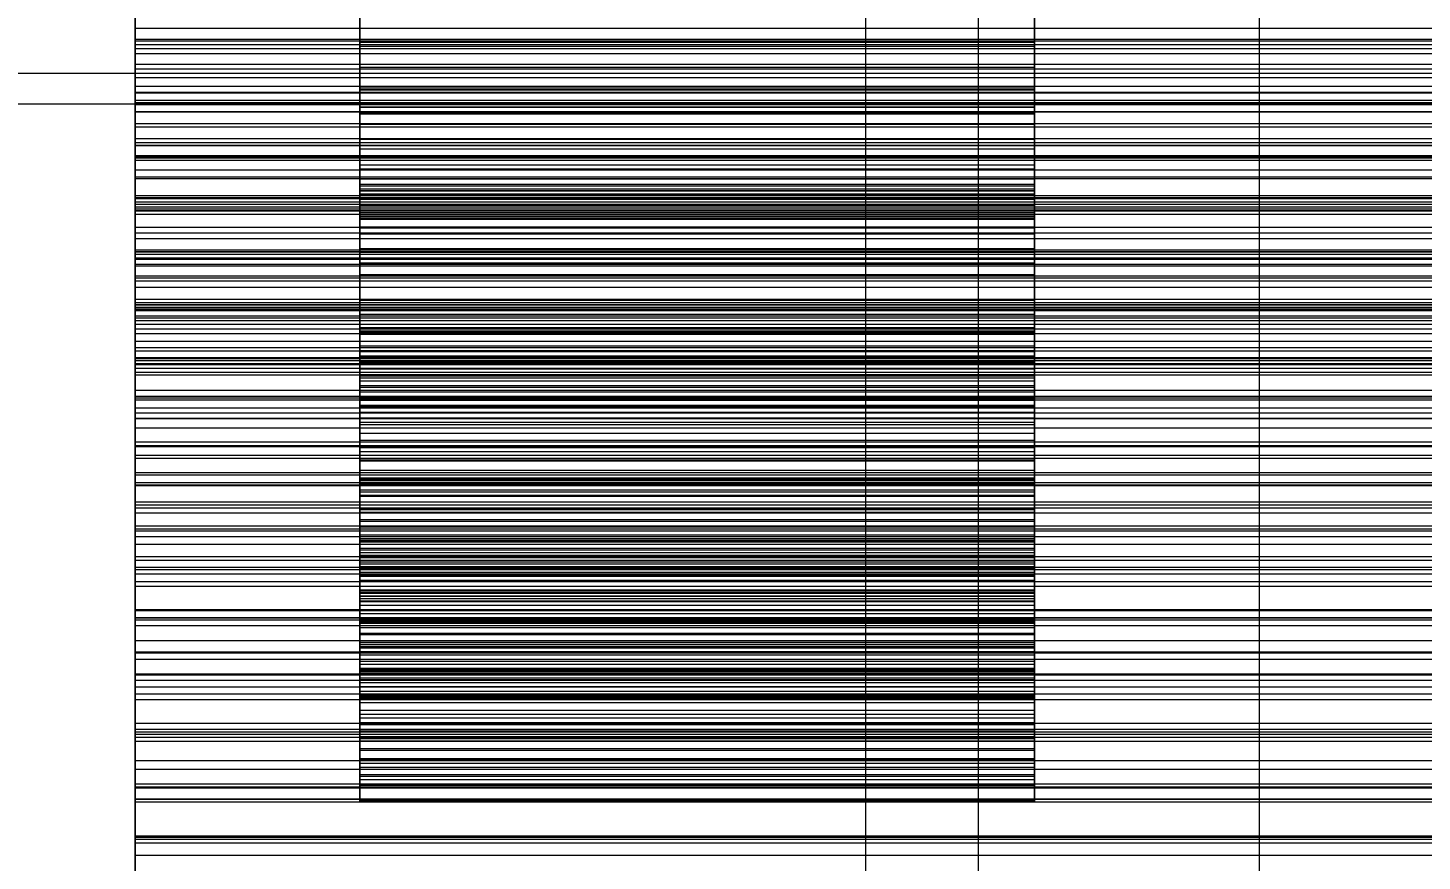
# Model space of a CAD drawing. Header units: millimetres. Extents: x -191664 to 191490, y -197311 to 10263.
# Drawn here: x 540.5 to 664.5, y -29940.3 to -29866.2 of the extents above; entities that cross this region are included whole.
import ezdxf

# ---------------------------------------------------------------- set-up
doc = ezdxf.new("R2010")
doc.units = ezdxf.units.MM
for name, color, linetype, lineweight in [('COTAS_USUARIO', 1, 'Continuous', 0), ('frontal_briquetadora', 7, 'Continuous', 0), ('frontal_mezcladora', 7, 'Continuous', 0), ('frontal_secador', 7, 'Continuous', 0)]:
    doc.layers.add(name, color=color, linetype=linetype, lineweight=lineweight)
doc.dimstyles.new('PLANTA_100', dxfattribs={"dimtxt": 250, "dimasz": 150, "dimexe": 150, "dimexo": 80, "dimgap": 100, "dimtad": 1, "dimtih": 1, "dimtoh": 1, "dimdec": 1, "dimdsep": 46, "dimcen": 0.09, "dimclrd": 1, "dimclre": 1, "dimclrt": 1, "dimadec": 0, "dimazin": 0, "dimtfac": 1, "dimtdec": 4, "dimtofl": 0, "dimtmove": 0, "dimatfit": 3, "dimfxl": 1, "dimtolj": 1, "dimtzin": 0, "dimarcsym": 0})

# ---------------------------------------------------------------- blocks, each defined once
blk = doc.blocks.new('*D107')
at = {"layer": 'COTAS_USUARIO', "color": 1, "lineweight": -2, "transparency": 16777216}
for p, q in [((100, -29700), (1370, -29700)), ((1220, -29850), (1220, -30125)), ((100, -30275), (1370, -30275))]:
    blk.add_line(p, q, dxfattribs=at)
at = {"layer": 'COTAS_USUARIO', "color": 1, "transparency": 16777216}
for points in [[(1195, -29850), (1245, -29850), (1220, -29700)], [(1195, -30125), (1245, -30125), (1220, -30275)]]:
    blk.add_solid(points, dxfattribs=at)
at = {"layer": 'Defpoints', "color": 0, "transparency": 16777216}
for p in [(20, -29700), (20, -30275), (1220, -30275)]:
    blk.add_point(p, dxfattribs=at)
blk = doc.blocks.new('*D115')
at = {"layer": 'COTAS_USUARIO', "color": 1, "lineweight": -2, "transparency": 16777216}
for p, q in [((100, -29700), (1370, -29700)), ((1220, -29850), (1220, -30125)), ((100, -30275), (1370, -30275))]:
    blk.add_line(p, q, dxfattribs=at)
at = {"layer": 'COTAS_USUARIO', "color": 1, "transparency": 16777216}
for points in [[(1195, -29850), (1245, -29850), (1220, -29700)], [(1195, -30125), (1245, -30125), (1220, -30275)]]:
    blk.add_solid(points, dxfattribs=at)
at = {"layer": 'Defpoints', "color": 0, "transparency": 16777216}
for p in [(20, -29700), (20, -30275), (1220, -30275)]:
    blk.add_point(p, dxfattribs=at)
blk = doc.blocks.new('*D117')
at = {"layer": 'COTAS_USUARIO', "color": 1, "lineweight": -2, "transparency": 16777216}
for p, q in [((1200, -29280), (1200, -29130)), ((80, -29430), (1350, -29430)), ((80, -29710), (1350, -29710)), ((1200, -29860), (1200, -30010))]:
    blk.add_line(p, q, dxfattribs=at)
at = {"layer": 'COTAS_USUARIO', "color": 1, "transparency": 16777216}
for points in [[(1175, -29280), (1225, -29280), (1200, -29430)], [(1175, -29860), (1225, -29860), (1200, -29710)]]:
    blk.add_solid(points, dxfattribs=at)
at = {"layer": 'Defpoints', "color": 0, "transparency": 16777216}
for p in [(0, -29430), (0, -29710), (1200, -29710)]:
    blk.add_point(p, dxfattribs=at)
blk = doc.blocks.new('*D118')
at = {"layer": 'COTAS_USUARIO', "color": 1, "lineweight": -2, "transparency": 16777216}
for p, q in [((1200, -29560), (1200, -29410)), ((80, -29710), (1350, -29710)), ((80, -29990), (1350, -29990)), ((1200, -30140), (1200, -30290))]:
    blk.add_line(p, q, dxfattribs=at)
at = {"layer": 'COTAS_USUARIO', "color": 1, "transparency": 16777216}
for points in [[(1175, -29560), (1225, -29560), (1200, -29710)], [(1175, -30140), (1225, -30140), (1200, -29990)]]:
    blk.add_solid(points, dxfattribs=at)
at = {"layer": 'Defpoints', "color": 0, "transparency": 16777216}
for p in [(0, -29710), (0, -29990), (1200, -29990)]:
    blk.add_point(p, dxfattribs=at)
blk = doc.blocks.new('*D119')
at = {"layer": 'COTAS_USUARIO', "color": 1, "lineweight": -2, "transparency": 16777216}
for p, q in [((1200, -29840), (1200, -29690)), ((80, -29990), (1350, -29990)), ((80, -30270), (1350, -30270)), ((1200, -30420), (1200, -30570))]:
    blk.add_line(p, q, dxfattribs=at)
at = {"layer": 'COTAS_USUARIO', "color": 1, "transparency": 16777216}
for points in [[(1175, -29840), (1225, -29840), (1200, -29990)], [(1175, -30420), (1225, -30420), (1200, -30270)]]:
    blk.add_solid(points, dxfattribs=at)
at = {"layer": 'Defpoints', "color": 0, "transparency": 16777216}
for p in [(0, -29990), (0, -30270), (1200, -30270)]:
    blk.add_point(p, dxfattribs=at)

msp = doc.modelspace()

# ---------------------------------------------------------------- linework, layer by layer
at = {"layer": 'frontal_briquetadora', "color": 9, "true_color": 0xb9c3c2}
for p, q in [((570, -29871.73), (570, -29858.78)), ((630, -29871.73), (630, -29858.78)), ((570, -29860.51), (570, -29873.3)), ((630, -29860.51), (630, -29873.3)), ((550, -29867.25), (550, -29862.53)), ((550, -29862.78), (550, -29867.4)), ((550, -29868.08), (550, -29863.27)), ((550, -29864.03), (550, -29868.53)), ((550, -29869.89), (550, -29865)), ((570, -29865.71), (570, -29867.53)), ((630, -29865.71), (630, -29867.53)), ((550, -29867.72), (550, -29866.27)), ((750, -29866.27), (550, -29866.27)), ((550, -29866.27), (550, -29870.65)), ((550, -29871.97), (550, -29867.25)), ((750, -29867.25), (550, -29867.25)), ((570, -29867.89), (570, -29866.18)), ((630, -29867.89), (630, -29866.18)), ((750, -29867.4), (550, -29867.4)), ((550, -29867.4), (550, -29872.03)), ((550, -29872.67), (550, -29867.72)), ((750, -29867.72), (550, -29867.72)), ((550, -29872.88), (550, -29868.08)), ((750, -29868.08), (550, -29868.08)), ((750, -29868.53), (550, -29868.53)), ((550, -29868.53), (550, -29873.06)), ((630, -29867.53), (570, -29867.53)), ((570, -29867.53), (570, -29869.49)), ((570, -29869.76), (570, -29867.89)), ((630, -29867.89), (570, -29867.89)), ((630, -29867.53), (630, -29869.49)), ((630, -29869.76), (630, -29867.89)), ((550, -29871.42), (550, -29869.49)), ((750, -29869.49), (550, -29869.49)), ((550, -29869.49), (550, -29873.73)), ((630, -29869.49), (570, -29869.49)), ((570, -29869.49), (570, -29871.58)), ((570, -29871.76), (570, -29869.76)), ((630, -29869.76), (570, -29869.76)), ((630, -29869.49), (630, -29871.58)), ((630, -29871.76), (630, -29869.76)), ((550, -29874.76), (550, -29869.89)), ((750, -29869.89), (550, -29869.89)), ((750, -29870.65), (550, -29870.65)), ((550, -29870.65), (550, -29875.05)), ((550, -29876.43), (550, -29871.42)), ((750, -29871.42), (550, -29871.42)), ((550, -29876.7), (550, -29871.97)), ((750, -29871.97), (550, -29871.97)), ((750, -29872.03), (550, -29872.03)), ((550, -29872.03), (550, -29876.67)), ((630, -29871.58), (570, -29871.58)), ((570, -29871.58), (570, -29873.8)), ((570, -29877.01), (570, -29871.73)), ((630, -29871.73), (570, -29871.73)), ((570, -29873.89), (570, -29871.76)), ((630, -29871.76), (570, -29871.76)), ((630, -29871.58), (630, -29873.8)), ((630, -29877.01), (630, -29871.73)), ((630, -29873.89), (630, -29871.76)), ((550, -29877.61), (550, -29872.67)), ((750, -29872.67), (550, -29872.67)), ((550, -29877.68), (550, -29872.88)), ((750, -29872.88), (550, -29872.88)), ((750, -29873.06), (550, -29873.06)), ((550, -29873.06), (550, -29877.6)), ((570, -29878.78), (570, -29873.28)), ((630, -29873.28), (570, -29873.28)), ((570, -29873.28), (570, -29884.56)), ((630, -29873.3), (570, -29873.3)), ((570, -29873.3), (570, -29878.81)), ((630, -29878.78), (630, -29873.28)), ((630, -29873.28), (630, -29884.56)), ((630, -29873.3), (630, -29878.81)), ((550, -29876.09), (550, -29873.69)), ((750, -29873.69), (550, -29873.69)), ((550, -29873.69), (550, -29877.79)), ((750, -29873.73), (550, -29873.73)), ((550, -29873.73), (550, -29878.01)), ((630, -29873.8), (570, -29873.8)), ((570, -29873.8), (570, -29880.7)), ((570, -29876.15), (570, -29873.89)), ((630, -29873.89), (570, -29873.89)), ((630, -29873.8), (630, -29880.7)), ((630, -29876.15), (630, -29873.89)), ((550, -29879.63), (550, -29874.76)), ((750, -29874.76), (550, -29874.76)), ((750, -29875.05), (550, -29875.05)), ((550, -29875.05), (550, -29879.49)), ((570, -29885.88), (570, -29874.82)), ((630, -29874.82), (570, -29874.82)), ((570, -29874.82), (570, -29880.55)), ((630, -29885.88), (630, -29874.82)), ((630, -29874.82), (630, -29880.55)), ((550, -29881.14), (550, -29876.09)), ((750, -29876.09), (550, -29876.09)), ((550, -29881.41), (550, -29876.43)), ((750, -29876.43), (550, -29876.43)), ((750, -29876.67), (550, -29876.67)), ((550, -29876.67), (550, -29881.32)), ((550, -29881.43), (550, -29876.7)), ((750, -29876.7), (550, -29876.7)), ((570, -29882.97), (570, -29876.15)), ((630, -29876.15), (570, -29876.15)), ((570, -29878.44), (570, -29877.01)), ((630, -29877.01), (570, -29877.01)), ((630, -29882.97), (630, -29876.15)), ((630, -29878.44), (630, -29877.01)), ((750, -29877.6), (550, -29877.6)), ((550, -29877.6), (550, -29882.17)), ((550, -29882.52), (550, -29877.61)), ((750, -29877.61), (550, -29877.61)), ((550, -29882.48), (550, -29877.68)), ((750, -29877.68), (550, -29877.68)), ((750, -29877.79), (550, -29877.79)), ((550, -29877.79), (550, -29881.93)), ((750, -29878.01), (550, -29878.01)), ((550, -29878.01), (550, -29882.33)), ((570, -29880.14), (570, -29878.44)), ((630, -29878.44), (570, -29878.44)), ((630, -29880.14), (630, -29878.44)), ((550, -29881.72), (550, -29878.86)), ((750, -29878.86), (550, -29878.86)), ((550, -29878.86), (550, -29882.8)), ((750, -29879.49), (550, -29879.49)), ((550, -29879.49), (550, -29883.96)), ((550, -29884.47), (550, -29879.63)), ((750, -29879.63), (550, -29879.63)), ((570, -29879.67), (570, -29878.78)), ((630, -29878.78), (570, -29878.78)), ((630, -29878.81), (570, -29878.81)), ((570, -29878.81), (570, -29880.29)), ((570, -29880.29), (570, -29879.67)), ((630, -29879.67), (570, -29879.67)), ((630, -29879.67), (630, -29878.78)), ((630, -29878.81), (630, -29880.29)), ((630, -29880.29), (630, -29879.67)), ((570, -29882.01), (570, -29880.14)), ((630, -29880.14), (570, -29880.14)), ((630, -29880.29), (570, -29880.29)), ((570, -29880.29), (570, -29882.02)), ((570, -29880.74), (570, -29880.29)), ((630, -29880.55), (570, -29880.55)), ((570, -29880.55), (570, -29881.49)), ((630, -29880.7), (570, -29880.7)), ((570, -29880.7), (570, -29880.99)), ((570, -29881.02), (570, -29880.74)), ((630, -29880.74), (570, -29880.74)), ((630, -29882.01), (630, -29880.14)), ((630, -29880.29), (630, -29882.02)), ((630, -29880.74), (630, -29880.29)), ((630, -29880.55), (630, -29881.49)), ((630, -29880.7), (630, -29880.99)), ((630, -29881.02), (630, -29880.74)), ((550, -29886.16), (550, -29881.14)), ((750, -29881.14), (550, -29881.14)), ((750, -29881.32), (550, -29881.32)), ((550, -29881.32), (550, -29885.99)), ((550, -29886.37), (550, -29881.41)), ((750, -29881.41), (550, -29881.41)), ((550, -29886.15), (550, -29881.43)), ((750, -29881.43), (550, -29881.43)), ((550, -29886.81), (550, -29881.72)), ((750, -29881.72), (550, -29881.72)), ((750, -29881.93), (550, -29881.93)), ((550, -29881.93), (550, -29886.12)), ((750, -29882.17), (550, -29882.17)), ((550, -29882.17), (550, -29886.75)), ((630, -29880.99), (570, -29880.99)), ((570, -29880.99), (570, -29881.14)), ((570, -29881.15), (570, -29881.02)), ((630, -29881.02), (570, -29881.02)), ((630, -29881.14), (570, -29881.14)), ((570, -29881.14), (570, -29881.15)), ((630, -29881.15), (570, -29881.15)), ((630, -29881.49), (570, -29881.49)), ((570, -29881.49), (570, -29882.17)), ((570, -29884.03), (570, -29882.01)), ((630, -29882.01), (570, -29882.01)), ((630, -29882.02), (570, -29882.02)), ((570, -29882.02), (570, -29883.93)), ((630, -29882.17), (570, -29882.17)), ((570, -29882.17), (570, -29882.67)), ((630, -29880.99), (630, -29881.14)), ((630, -29881.15), (630, -29881.02)), ((630, -29881.14), (630, -29881.15)), ((630, -29881.49), (630, -29882.17)), ((630, -29884.03), (630, -29882.01)), ((630, -29882.02), (630, -29883.93)), ((630, -29882.17), (630, -29882.67)), ((750, -29882.33), (550, -29882.33)), ((550, -29882.33), (550, -29886.69)), ((550, -29887.26), (550, -29882.48)), ((750, -29882.48), (550, -29882.48)), ((550, -29887.41), (550, -29882.52)), ((750, -29882.52), (550, -29882.52)), ((750, -29882.8), (550, -29882.8)), ((550, -29882.8), (550, -29886.79)), ((630, -29882.67), (570, -29882.67)), ((570, -29882.67), (570, -29883.02)), ((570, -29883.18), (570, -29882.97)), ((630, -29882.97), (570, -29882.97)), ((630, -29883.02), (570, -29883.02)), ((570, -29883.02), (570, -29883.21)), ((570, -29883.27), (570, -29883.18)), ((630, -29883.18), (570, -29883.18)), ((630, -29883.21), (570, -29883.21)), ((570, -29883.21), (570, -29883.27)), ((630, -29883.27), (570, -29883.27)), ((630, -29882.67), (630, -29883.02)), ((630, -29883.18), (630, -29882.97)), ((630, -29883.02), (630, -29883.21)), ((630, -29883.27), (630, -29883.18)), ((630, -29883.21), (630, -29883.27)), ((750, -29883.96), (550, -29883.96)), ((550, -29883.96), (550, -29888.46)), ((550, -29889.3), (550, -29884.47)), ((750, -29884.47), (550, -29884.47)), ((630, -29883.93), (570, -29883.93)), ((570, -29883.93), (570, -29885.98)), ((570, -29886.18), (570, -29884.03)), ((630, -29884.03), (570, -29884.03)), ((630, -29884.56), (570, -29884.56)), ((570, -29884.56), (570, -29891.69)), ((630, -29883.93), (630, -29885.98)), ((630, -29886.18), (630, -29884.03)), ((630, -29884.56), (630, -29891.69)), ((550, -29888.3), (550, -29884.98)), ((750, -29884.98), (550, -29884.98)), ((550, -29884.98), (550, -29888.75)), ((570, -29894.92), (570, -29885.86)), ((630, -29885.86), (570, -29885.86)), ((570, -29885.86), (570, -29893.18)), ((570, -29893.2), (570, -29885.88)), ((630, -29885.88), (570, -29885.88)), ((630, -29894.92), (630, -29885.86)), ((630, -29885.86), (630, -29893.18)), ((630, -29893.2), (630, -29885.88)), ((750, -29885.99), (550, -29885.99)), ((550, -29885.99), (550, -29890.66)), ((750, -29886.12), (550, -29886.12)), ((550, -29886.12), (550, -29890.36)), ((550, -29890.88), (550, -29886.15)), ((750, -29886.15), (550, -29886.15)), ((550, -29891.14), (550, -29886.16)), ((750, -29886.16), (550, -29886.16)), ((550, -29891.28), (550, -29886.37)), ((750, -29886.37), (550, -29886.37)), ((750, -29886.69), (550, -29886.69)), ((550, -29886.69), (550, -29891.09)), ((750, -29886.75), (550, -29886.75)), ((550, -29886.75), (550, -29891.36)), ((750, -29886.79), (550, -29886.79)), ((550, -29886.79), (550, -29890.85)), ((550, -29891.85), (550, -29886.81)), ((750, -29886.81), (550, -29886.81)), ((630, -29885.98), (570, -29885.98)), ((570, -29885.98), (570, -29888.17)), ((570, -29888.46), (570, -29886.18)), ((630, -29886.18), (570, -29886.18)), ((630, -29885.98), (630, -29888.17)), ((630, -29888.46), (630, -29886.18)), ((550, -29892.02), (550, -29887.26)), ((750, -29887.26), (550, -29887.26)), ((550, -29892.27), (550, -29887.41)), ((750, -29887.41), (550, -29887.41)), ((550, -29893.41), (550, -29888.3)), ((750, -29888.3), (550, -29888.3)), ((570, -29894.65), (570, -29887.15)), ((630, -29887.15), (570, -29887.15)), ((570, -29887.15), (570, -29895.92)), ((630, -29888.17), (570, -29888.17)), ((570, -29888.17), (570, -29890.47)), ((630, -29894.65), (630, -29887.15)), ((630, -29887.15), (630, -29895.92)), ((630, -29888.17), (630, -29890.47)), ((750, -29888.46), (550, -29888.46)), ((550, -29888.46), (550, -29892.99)), ((750, -29888.75), (550, -29888.75)), ((550, -29888.75), (550, -29892.59)), ((550, -29894.09), (550, -29889.3)), ((750, -29889.3), (550, -29889.3)), ((570, -29890.85), (570, -29888.46)), ((630, -29888.46), (570, -29888.46)), ((630, -29890.85), (630, -29888.46)), ((750, -29890.36), (550, -29890.36)), ((550, -29890.36), (550, -29894.65)), ((750, -29890.66), (550, -29890.66)), ((750, -29890.85), (550, -29890.85)), ((550, -29890.85), (550, -29894.96)), ((630, -29890.47), (570, -29890.47)), ((570, -29890.47), (570, -29892.88)), ((570, -29893.34), (570, -29890.85)), ((630, -29890.85), (570, -29890.85)), ((630, -29890.47), (630, -29892.88)), ((630, -29893.34), (630, -29890.85)), ((550, -29891.36), (550, -29890.88)), ((750, -29890.88), (550, -29890.88)), ((750, -29891.09), (550, -29891.09)), ((550, -29891.09), (550, -29895.54)), ((550, -29896.08), (550, -29891.14)), ((750, -29891.14), (550, -29891.14)), ((550, -29896.16), (550, -29891.28)), ((750, -29891.28), (550, -29891.28)), ((750, -29891.36), (550, -29891.36)), ((550, -29896.85), (550, -29891.85)), ((750, -29891.85), (550, -29891.85)), ((550, -29892.99), (550, -29892.02)), ((750, -29892.02), (550, -29892.02)), ((550, -29895.81), (550, -29892.04)), ((750, -29892.04), (550, -29892.04)), ((550, -29892.04), (550, -29895.64)), ((630, -29891.69), (570, -29891.69)), ((570, -29891.69), (570, -29893.48)), ((630, -29891.69), (630, -29893.48)), ((550, -29897.08), (550, -29892.27)), ((750, -29892.27), (550, -29892.27)), ((750, -29892.59), (550, -29892.59)), ((550, -29892.59), (550, -29896.5)), ((750, -29892.99), (550, -29892.99)), ((630, -29892.88), (570, -29892.88)), ((570, -29892.88), (570, -29895.4)), ((630, -29893.18), (570, -29893.18)), ((570, -29893.18), (570, -29894.5)), ((570, -29895.02), (570, -29893.2)), ((630, -29893.2), (570, -29893.2)), ((570, -29899.35), (570, -29893.34)), ((630, -29893.34), (570, -29893.34)), ((630, -29892.88), (630, -29895.4)), ((630, -29893.18), (630, -29894.5)), ((630, -29895.02), (630, -29893.2)), ((630, -29899.35), (630, -29893.34)), ((550, -29898.46), (550, -29893.41)), ((750, -29893.41), (550, -29893.41)), ((550, -29895.54), (550, -29894.09)), ((750, -29894.09), (550, -29894.09)), ((630, -29893.48), (570, -29893.48)), ((570, -29893.48), (570, -29895.48)), ((630, -29894.5), (570, -29894.5)), ((570, -29894.5), (570, -29895.61)), ((630, -29893.48), (630, -29895.48)), ((630, -29894.5), (630, -29895.61)), ((750, -29894.65), (550, -29894.65)), ((550, -29894.65), (550, -29899)), ((750, -29894.96), (550, -29894.96)), ((550, -29894.96), (550, -29899.13)), ((750, -29895.54), (550, -29895.54)), ((750, -29895.64), (550, -29895.64)), ((550, -29895.64), (550, -29899.31)), ((550, -29900.93), (550, -29895.81)), ((750, -29895.81), (550, -29895.81)), ((570, -29896.02), (570, -29894.65)), ((630, -29894.65), (570, -29894.65)), ((570, -29903.54), (570, -29894.92)), ((630, -29894.92), (570, -29894.92)), ((570, -29897.05), (570, -29895.02)), ((630, -29895.02), (570, -29895.02)), ((630, -29895.4), (570, -29895.4)), ((570, -29895.4), (570, -29901.3)), ((630, -29895.48), (570, -29895.48)), ((570, -29895.48), (570, -29897.63)), ((630, -29895.61), (570, -29895.61)), ((570, -29895.61), (570, -29896.56)), ((630, -29896.02), (630, -29894.65)), ((630, -29903.54), (630, -29894.92)), ((630, -29897.05), (630, -29895.02)), ((630, -29895.4), (630, -29901.3)), ((630, -29895.48), (630, -29897.63)), ((630, -29895.61), (630, -29896.56)), ((550, -29900.96), (550, -29896.08)), ((750, -29896.08), (550, -29896.08)), ((550, -29900.98), (550, -29896.16)), ((750, -29896.16), (550, -29896.16)), ((750, -29896.5), (550, -29896.5)), ((550, -29896.5), (550, -29900.47)), ((550, -29901.79), (550, -29896.85)), ((750, -29896.85), (550, -29896.85)), ((570, -29904.66), (570, -29895.9)), ((630, -29895.9), (570, -29895.9)), ((570, -29895.9), (570, -29902.27)), ((630, -29895.92), (570, -29895.92)), ((570, -29895.92), (570, -29904.68)), ((570, -29897.18), (570, -29896.02)), ((630, -29896.02), (570, -29896.02)), ((630, -29896.56), (570, -29896.56)), ((570, -29896.56), (570, -29897.37)), ((570, -29902.9), (570, -29896.86)), ((630, -29896.86), (570, -29896.86)), ((570, -29896.86), (570, -29905.76)), ((570, -29899.22), (570, -29897.05)), ((630, -29897.05), (570, -29897.05)), ((630, -29904.66), (630, -29895.9)), ((630, -29895.9), (630, -29902.27)), ((630, -29895.92), (630, -29904.68)), ((630, -29897.18), (630, -29896.02)), ((630, -29896.56), (630, -29897.37)), ((630, -29902.9), (630, -29896.86)), ((630, -29896.86), (630, -29905.76)), ((630, -29899.22), (630, -29897.05)), ((550, -29899), (550, -29897.08)), ((750, -29897.08), (550, -29897.08)), ((570, -29898.18), (570, -29897.18)), ((630, -29897.18), (570, -29897.18)), ((630, -29897.37), (570, -29897.37)), ((570, -29897.37), (570, -29898.05)), ((630, -29897.63), (570, -29897.63)), ((570, -29897.63), (570, -29899.9)), ((630, -29898.05), (570, -29898.05)), ((570, -29898.05), (570, -29898.61)), ((570, -29899.05), (570, -29898.18)), ((630, -29898.18), (570, -29898.18)), ((630, -29898.18), (630, -29897.18)), ((630, -29897.37), (630, -29898.05)), ((630, -29897.63), (630, -29899.9)), ((630, -29898.05), (630, -29898.61)), ((630, -29899.05), (630, -29898.18)), ((550, -29903.46), (550, -29898.46)), ((750, -29898.46), (550, -29898.46)), ((750, -29899), (550, -29899)), ((750, -29899.13), (550, -29899.13)), ((550, -29899.13), (550, -29903.37)), ((750, -29899.31), (550, -29899.31)), ((550, -29899.31), (550, -29903.06)), ((630, -29898.61), (570, -29898.61)), ((570, -29898.61), (570, -29899.04)), ((630, -29899.04), (570, -29899.04)), ((570, -29899.04), (570, -29899.35)), ((570, -29899.79), (570, -29899.05)), ((630, -29899.05), (570, -29899.05)), ((570, -29901.52), (570, -29899.22)), ((630, -29899.22), (570, -29899.22)), ((630, -29899.35), (570, -29899.35)), ((630, -29898.61), (630, -29899.04)), ((630, -29899.04), (630, -29899.35)), ((630, -29899.79), (630, -29899.05)), ((630, -29901.52), (630, -29899.22)), ((550, -29904.24), (550, -29900.02)), ((750, -29900.02), (550, -29900.02)), ((550, -29900.02), (550, -29903.44)), ((750, -29900.47), (550, -29900.47)), ((550, -29900.47), (550, -29904.51)), ((570, -29900.42), (570, -29899.79)), ((630, -29899.79), (570, -29899.79)), ((630, -29899.9), (570, -29899.9)), ((570, -29899.9), (570, -29902.27)), ((570, -29900.92), (570, -29900.42)), ((630, -29900.42), (570, -29900.42)), ((630, -29900.42), (630, -29899.79)), ((630, -29899.9), (630, -29902.27)), ((630, -29900.92), (630, -29900.42)), ((550, -29905.98), (550, -29900.93)), ((750, -29900.93), (550, -29900.93)), ((550, -29905.78), (550, -29900.96)), ((750, -29900.96), (550, -29900.96)), ((550, -29903.37), (550, -29900.98)), ((750, -29900.98), (550, -29900.98)), ((550, -29906.66), (550, -29901.79)), ((750, -29901.79), (550, -29901.79)), ((570, -29901.3), (570, -29900.92)), ((630, -29900.92), (570, -29900.92)), ((630, -29901.3), (570, -29901.3)), ((570, -29903.91), (570, -29901.52)), ((630, -29901.52), (570, -29901.52)), ((630, -29901.3), (630, -29900.92)), ((630, -29903.91), (630, -29901.52)), ((750, -29903.06), (550, -29903.06)), ((550, -29903.06), (550, -29906.88)), ((630, -29902.27), (570, -29902.27)), ((570, -29902.27), (570, -29904.75)), ((570, -29902.27), (570, -29911.94)), ((570, -29906.25), (570, -29902.89)), ((630, -29902.89), (570, -29902.89)), ((570, -29902.89), (570, -29912.65)), ((570, -29912.66), (570, -29902.9)), ((630, -29902.9), (570, -29902.9)), ((630, -29902.27), (630, -29904.75)), ((630, -29902.27), (630, -29911.94)), ((630, -29906.25), (630, -29902.89)), ((630, -29902.89), (630, -29912.65)), ((630, -29912.66), (630, -29902.9)), ((750, -29903.37), (550, -29903.37)), ((750, -29903.44), (550, -29903.44)), ((550, -29903.44), (550, -29906.94)), ((550, -29908.39), (550, -29903.46)), ((750, -29903.46), (550, -29903.46)), ((550, -29909.35), (550, -29904.24)), ((750, -29904.24), (550, -29904.24)), ((570, -29913.32), (570, -29903.47)), ((630, -29903.47), (570, -29903.47)), ((570, -29903.47), (570, -29906.47)), ((570, -29905.58), (570, -29903.54)), ((630, -29903.54), (570, -29903.54)), ((570, -29906.4), (570, -29903.91)), ((630, -29903.91), (570, -29903.91)), ((630, -29913.32), (630, -29903.47)), ((630, -29903.47), (630, -29906.47)), ((630, -29905.58), (630, -29903.54)), ((630, -29906.4), (630, -29903.91)), ((750, -29904.51), (550, -29904.51)), ((550, -29904.51), (550, -29908.64)), ((570, -29906.36), (570, -29904.66)), ((630, -29904.66), (570, -29904.66)), ((630, -29904.68), (570, -29904.68)), ((570, -29904.68), (570, -29906.75)), ((630, -29904.75), (570, -29904.75)), ((570, -29904.75), (570, -29907.31)), ((570, -29907.79), (570, -29905.58)), ((630, -29905.58), (570, -29905.58)), ((630, -29906.36), (630, -29904.66)), ((630, -29904.68), (630, -29906.75)), ((630, -29904.75), (630, -29907.31)), ((630, -29907.79), (630, -29905.58)), ((550, -29908.64), (550, -29905.78)), ((750, -29905.78), (550, -29905.78)), ((550, -29910.97), (550, -29905.98)), ((750, -29905.98), (550, -29905.98)), ((550, -29911.46), (550, -29906.66)), ((750, -29906.66), (550, -29906.66)), ((750, -29906.88), (550, -29906.88)), ((550, -29906.88), (550, -29910.79)), ((750, -29906.94), (550, -29906.94)), ((550, -29906.94), (550, -29910.52)), ((630, -29905.76), (570, -29905.76)), ((570, -29905.76), (570, -29907.49)), ((570, -29916.5), (570, -29906.25)), ((630, -29906.25), (570, -29906.25)), ((570, -29907.89), (570, -29906.36)), ((630, -29906.36), (570, -29906.36)), ((570, -29908.98), (570, -29906.4)), ((630, -29906.4), (570, -29906.4)), ((630, -29906.47), (570, -29906.47)), ((570, -29906.47), (570, -29916.76)), ((570, -29916.75), (570, -29906.47)), ((570, -29906.47), (570, -29906.65)), ((630, -29906.65), (570, -29906.65)), ((570, -29906.65), (570, -29916.96)), ((630, -29906.75), (570, -29906.75)), ((570, -29906.75), (570, -29908.97)), ((630, -29905.76), (630, -29907.49)), ((630, -29916.5), (630, -29906.25)), ((630, -29907.89), (630, -29906.36)), ((630, -29908.98), (630, -29906.4)), ((630, -29906.47), (630, -29916.76)), ((630, -29916.75), (630, -29906.47)), ((630, -29906.47), (630, -29906.65)), ((630, -29906.65), (630, -29916.96)), ((630, -29906.75), (630, -29908.97)), ((630, -29907.31), (570, -29907.31)), ((570, -29907.31), (570, -29909.96)), ((630, -29907.49), (570, -29907.49)), ((570, -29907.49), (570, -29909.07)), ((570, -29910.1), (570, -29907.79)), ((630, -29907.79), (570, -29907.79)), ((570, -29909.29), (570, -29907.89)), ((630, -29907.89), (570, -29907.89)), ((630, -29907.31), (630, -29909.96)), ((630, -29907.49), (630, -29909.07)), ((630, -29910.1), (630, -29907.79)), ((630, -29909.29), (630, -29907.89)), ((550, -29913.25), (550, -29908.39)), ((750, -29908.39), (550, -29908.39)), ((750, -29908.64), (550, -29908.64)), ((550, -29913.56), (550, -29908.91)), ((750, -29908.91), (550, -29908.91)), ((550, -29908.91), (550, -29912.14)), ((550, -29914.39), (550, -29909.35)), ((750, -29909.35), (550, -29909.35)), ((630, -29908.97), (570, -29908.97)), ((570, -29908.97), (570, -29911.3)), ((570, -29911.63), (570, -29908.98)), ((630, -29908.98), (570, -29908.98)), ((630, -29909.07), (570, -29909.07)), ((570, -29909.07), (570, -29910.52)), ((570, -29910.6), (570, -29909.29)), ((630, -29909.29), (570, -29909.29)), ((630, -29908.97), (630, -29911.3)), ((630, -29911.63), (630, -29908.98)), ((630, -29909.07), (630, -29910.52)), ((630, -29910.6), (630, -29909.29)), ((750, -29910.52), (550, -29910.52)), ((550, -29910.52), (550, -29914.18)), ((630, -29909.96), (570, -29909.96)), ((570, -29909.96), (570, -29914.78)), ((570, -29912.51), (570, -29910.1)), ((630, -29910.1), (570, -29910.1)), ((630, -29910.52), (570, -29910.52)), ((570, -29910.52), (570, -29911.88)), ((570, -29911.79), (570, -29910.6)), ((630, -29910.6), (570, -29910.6)), ((630, -29909.96), (630, -29914.78)), ((630, -29912.51), (630, -29910.1)), ((630, -29910.52), (630, -29911.88)), ((630, -29911.79), (630, -29910.6)), ((750, -29910.79), (550, -29910.79)), ((550, -29910.79), (550, -29914.78)), ((550, -29915.89), (550, -29910.97)), ((750, -29910.97), (550, -29910.97)), ((550, -29914.78), (550, -29911.46)), ((750, -29911.46), (550, -29911.46)), ((630, -29911.3), (570, -29911.3)), ((570, -29911.3), (570, -29913.72)), ((570, -29916.3), (570, -29911.63)), ((630, -29911.63), (570, -29911.63)), ((570, -29912.89), (570, -29911.79)), ((630, -29911.79), (570, -29911.79)), ((630, -29911.88), (570, -29911.88)), ((570, -29911.88), (570, -29913.13)), ((630, -29911.94), (570, -29911.94)), ((570, -29911.94), (570, -29914.14)), ((630, -29911.3), (630, -29913.72)), ((630, -29916.3), (630, -29911.63)), ((630, -29912.89), (630, -29911.79)), ((630, -29911.88), (630, -29913.13)), ((630, -29911.94), (630, -29914.14)), ((750, -29912.14), (550, -29912.14)), ((550, -29912.14), (550, -29915.45)), ((570, -29915), (570, -29912.51)), ((630, -29912.51), (570, -29912.51)), ((630, -29912.65), (570, -29912.65)), ((570, -29912.65), (570, -29914.63)), ((570, -29914.88), (570, -29912.66)), ((630, -29912.66), (570, -29912.66)), ((570, -29913.89), (570, -29912.89)), ((630, -29912.89), (570, -29912.89)), ((630, -29913.13), (570, -29913.13)), ((570, -29913.13), (570, -29914.29)), ((630, -29915), (630, -29912.51)), ((630, -29912.65), (630, -29914.63)), ((630, -29914.88), (630, -29912.66)), ((630, -29913.89), (630, -29912.89)), ((630, -29913.13), (630, -29914.29)), ((550, -29918.03), (550, -29913.25)), ((750, -29913.25), (550, -29913.25)), ((550, -29918.65), (550, -29913.56)), ((750, -29913.56), (550, -29913.56)), ((750, -29914.18), (550, -29914.18)), ((550, -29914.18), (550, -29917.94)), ((550, -29919.36), (550, -29914.39)), ((750, -29914.39), (550, -29914.39)), ((570, -29915.33), (570, -29913.32)), ((630, -29913.32), (570, -29913.32)), ((630, -29913.72), (570, -29913.72)), ((570, -29913.72), (570, -29916.2)), ((570, -29914.78), (570, -29913.89)), ((630, -29913.89), (570, -29913.89)), ((630, -29914.14), (570, -29914.14)), ((570, -29914.14), (570, -29916.45)), ((630, -29914.29), (570, -29914.29)), ((570, -29914.29), (570, -29915.34)), ((630, -29915.33), (630, -29913.32)), ((630, -29913.72), (630, -29916.2)), ((630, -29914.78), (630, -29913.89)), ((630, -29914.14), (630, -29916.45)), ((630, -29914.29), (630, -29915.34)), ((750, -29914.78), (550, -29914.78)), ((750, -29915.45), (550, -29915.45)), ((550, -29915.45), (550, -29918.86)), ((630, -29914.63), (570, -29914.63)), ((570, -29914.63), (570, -29916.51)), ((630, -29914.78), (570, -29914.78)), ((570, -29917.18), (570, -29914.88)), ((630, -29914.88), (570, -29914.88)), ((570, -29917.55), (570, -29915)), ((630, -29915), (570, -29915)), ((570, -29917.24), (570, -29915.33)), ((630, -29915.33), (570, -29915.33)), ((630, -29915.34), (570, -29915.34)), ((570, -29915.34), (570, -29916.3)), ((630, -29914.63), (630, -29916.51)), ((630, -29917.18), (630, -29914.88)), ((630, -29917.55), (630, -29915)), ((630, -29917.24), (630, -29915.33)), ((630, -29915.34), (630, -29916.3)), ((550, -29920.72), (550, -29915.89)), ((750, -29915.89), (550, -29915.89)), ((630, -29916.2), (570, -29916.2)), ((570, -29916.2), (570, -29918.76)), ((630, -29916.3), (570, -29916.3)), ((630, -29916.45), (570, -29916.45)), ((570, -29916.45), (570, -29918.82)), ((570, -29918.74), (570, -29916.5)), ((630, -29916.5), (570, -29916.5)), ((630, -29916.51), (570, -29916.51)), ((570, -29916.51), (570, -29918.31)), ((570, -29918.92), (570, -29916.75)), ((630, -29916.75), (570, -29916.75)), ((630, -29916.76), (570, -29916.76)), ((570, -29916.76), (570, -29919)), ((630, -29916.2), (630, -29918.76)), ((630, -29916.45), (630, -29918.82)), ((630, -29918.74), (630, -29916.5)), ((630, -29916.51), (630, -29918.31)), ((630, -29918.92), (630, -29916.75)), ((630, -29916.76), (630, -29919)), ((750, -29917.94), (550, -29917.94)), ((550, -29917.94), (550, -29921.8)), ((550, -29921.8), (550, -29918.03)), ((750, -29918.03), (550, -29918.03)), ((630, -29916.96), (570, -29916.96)), ((570, -29916.96), (570, -29919.15)), ((570, -29919.55), (570, -29917.18)), ((630, -29917.18), (570, -29917.18)), ((570, -29919.08), (570, -29917.24)), ((630, -29917.24), (570, -29917.24)), ((570, -29920.16), (570, -29917.55)), ((630, -29917.55), (570, -29917.55)), ((630, -29916.96), (630, -29919.15)), ((630, -29919.55), (630, -29917.18)), ((630, -29919.08), (630, -29917.24)), ((630, -29920.16), (630, -29917.55)), ((550, -29923.67), (550, -29918.65)), ((750, -29918.65), (550, -29918.65)), ((550, -29923.75), (550, -29918.68)), ((750, -29918.68), (550, -29918.68)), ((550, -29918.68), (550, -29921.71)), ((750, -29918.86), (550, -29918.86)), ((550, -29918.86), (550, -29922.35)), ((550, -29924.24), (550, -29919.36)), ((750, -29919.36), (550, -29919.36)), ((630, -29918.31), (570, -29918.31)), ((570, -29918.31), (570, -29920.04)), ((570, -29921.03), (570, -29918.74)), ((630, -29918.74), (570, -29918.74)), ((630, -29918.76), (570, -29918.76)), ((570, -29918.76), (570, -29921.36)), ((630, -29918.82), (570, -29918.82)), ((570, -29918.82), (570, -29921.24)), ((570, -29921.05), (570, -29918.92)), ((630, -29918.92), (570, -29918.92)), ((630, -29919), (570, -29919)), ((570, -29919), (570, -29921.28)), ((570, -29920.85), (570, -29919.08)), ((630, -29919.08), (570, -29919.08)), ((630, -29919.15), (570, -29919.15)), ((570, -29919.15), (570, -29921.3)), ((630, -29918.31), (630, -29920.04)), ((630, -29921.03), (630, -29918.74)), ((630, -29918.76), (630, -29921.36)), ((630, -29918.82), (630, -29921.24)), ((630, -29921.05), (630, -29918.92)), ((630, -29919), (630, -29921.28)), ((630, -29920.85), (630, -29919.08)), ((630, -29919.15), (630, -29921.3)), ((570, -29921.97), (570, -29919.55)), ((630, -29919.55), (570, -29919.55)), ((630, -29920.04), (570, -29920.04)), ((570, -29920.04), (570, -29921.69)), ((570, -29922.82), (570, -29920.16)), ((630, -29920.16), (570, -29920.16)), ((630, -29921.97), (630, -29919.55)), ((630, -29920.04), (630, -29921.69)), ((630, -29922.82), (630, -29920.16)), ((550, -29925.45), (550, -29920.72)), ((750, -29920.72), (550, -29920.72)), ((750, -29921.71), (550, -29921.71)), ((550, -29921.71), (550, -29924.83)), ((750, -29921.8), (550, -29921.8)), ((570, -29922.55), (570, -29920.85)), ((630, -29920.85), (570, -29920.85)), ((570, -29923.34), (570, -29921.03)), ((630, -29921.03), (570, -29921.03)), ((570, -29923.15), (570, -29921.05)), ((630, -29921.05), (570, -29921.05)), ((630, -29921.24), (570, -29921.24)), ((570, -29921.24), (570, -29923.71)), ((630, -29921.28), (570, -29921.28)), ((570, -29921.28), (570, -29923.57)), ((630, -29921.3), (570, -29921.3)), ((570, -29921.3), (570, -29923.42)), ((630, -29921.36), (570, -29921.36)), ((570, -29921.36), (570, -29924.02)), ((630, -29921.69), (570, -29921.69)), ((570, -29921.69), (570, -29923.27)), ((630, -29922.55), (630, -29920.85)), ((630, -29923.34), (630, -29921.03)), ((630, -29923.15), (630, -29921.05)), ((630, -29921.24), (630, -29923.71)), ((630, -29921.28), (630, -29923.57)), ((630, -29921.3), (630, -29923.42)), ((630, -29921.36), (630, -29924.02)), ((630, -29921.69), (630, -29923.27)), ((750, -29922.35), (550, -29922.35)), ((550, -29922.35), (550, -29925.95)), ((570, -29924.43), (570, -29921.97)), ((630, -29921.97), (570, -29921.97)), ((570, -29924.18), (570, -29922.55)), ((630, -29922.55), (570, -29922.55)), ((570, -29926.21), (570, -29922.82)), ((630, -29922.82), (570, -29922.82)), ((630, -29924.43), (630, -29921.97)), ((630, -29924.18), (630, -29922.55)), ((630, -29926.21), (630, -29922.82)), ((550, -29928.6), (550, -29923.67)), ((750, -29923.67), (550, -29923.67)), ((550, -29928.81), (550, -29923.75)), ((750, -29923.75), (550, -29923.75)), ((550, -29929.03), (550, -29924.24)), ((750, -29924.24), (550, -29924.24)), ((570, -29925.21), (570, -29923.15)), ((630, -29923.15), (570, -29923.15)), ((630, -29923.27), (570, -29923.27)), ((570, -29923.27), (570, -29924.78)), ((570, -29925.65), (570, -29923.34)), ((630, -29923.34), (570, -29923.34)), ((630, -29923.42), (570, -29923.42)), ((570, -29923.42), (570, -29925.52)), ((630, -29923.57), (570, -29923.57)), ((570, -29923.57), (570, -29925.87)), ((630, -29923.71), (570, -29923.71)), ((570, -29923.71), (570, -29926.21)), ((630, -29924.02), (570, -29924.02)), ((570, -29924.02), (570, -29927.24)), ((570, -29925.75), (570, -29924.18)), ((630, -29924.18), (570, -29924.18)), ((630, -29925.21), (630, -29923.15)), ((630, -29923.27), (630, -29924.78)), ((630, -29925.65), (630, -29923.34)), ((630, -29923.42), (630, -29925.52)), ((630, -29923.57), (630, -29925.87)), ((630, -29923.71), (630, -29926.21)), ((630, -29924.02), (630, -29927.24)), ((630, -29925.75), (630, -29924.18)), ((750, -29924.83), (550, -29924.83)), ((550, -29924.83), (550, -29928.05)), ((550, -29929.66), (550, -29925.45)), ((750, -29925.45), (550, -29925.45)), ((570, -29926.91), (570, -29924.43)), ((630, -29924.43), (570, -29924.43)), ((630, -29924.78), (570, -29924.78)), ((570, -29924.78), (570, -29926.21)), ((570, -29927.24), (570, -29925.21)), ((630, -29925.21), (570, -29925.21)), ((630, -29925.52), (570, -29925.52)), ((570, -29925.52), (570, -29927.58)), ((630, -29926.91), (630, -29924.43)), ((630, -29924.78), (630, -29926.21)), ((630, -29927.24), (630, -29925.21)), ((630, -29925.52), (630, -29927.58)), ((750, -29925.95), (550, -29925.95)), ((550, -29925.95), (550, -29929.66)), ((570, -29927.98), (570, -29925.65)), ((630, -29925.65), (570, -29925.65)), ((570, -29927.24), (570, -29925.75)), ((630, -29925.75), (570, -29925.75)), ((630, -29925.87), (570, -29925.87)), ((570, -29925.87), (570, -29928.17)), ((630, -29926.21), (570, -29926.21)), ((570, -29926.21), (570, -29928.74)), ((630, -29927.98), (630, -29925.65)), ((630, -29927.24), (630, -29925.75)), ((630, -29925.87), (630, -29928.17)), ((630, -29926.21), (630, -29928.74)), ((750, -29928.05), (550, -29928.05)), ((550, -29928.05), (550, -29931.37)), ((570, -29929.42), (570, -29926.91)), ((630, -29926.91), (570, -29926.91)), ((630, -29927.24), (570, -29927.24)), ((570, -29929.23), (570, -29927.24)), ((630, -29927.58), (570, -29927.58)), ((570, -29927.58), (570, -29929.61)), ((570, -29930.3), (570, -29927.98)), ((630, -29927.98), (570, -29927.98)), ((630, -29929.42), (630, -29926.91)), ((630, -29929.23), (630, -29927.24)), ((630, -29927.58), (630, -29929.61)), ((630, -29930.3), (630, -29927.98)), ((550, -29933.44), (550, -29928.6)), ((750, -29928.6), (550, -29928.6)), ((550, -29933.79), (550, -29928.81)), ((750, -29928.81), (550, -29928.81)), ((550, -29933.72), (550, -29929.03)), ((750, -29929.03), (550, -29929.03)), ((550, -29934.78), (550, -29929.3)), ((750, -29929.3), (550, -29929.3)), ((550, -29929.3), (550, -29932.13)), ((630, -29928.17), (570, -29928.17)), ((570, -29928.17), (570, -29930.46)), ((630, -29928.74), (570, -29928.74)), ((570, -29928.74), (570, -29931.28)), ((570, -29931.18), (570, -29929.23)), ((630, -29929.23), (570, -29929.23)), ((630, -29928.17), (630, -29930.46)), ((630, -29928.74), (630, -29931.28)), ((630, -29931.18), (630, -29929.23)), ((750, -29929.66), (550, -29929.66)), ((570, -29931.95), (570, -29929.42)), ((630, -29929.42), (570, -29929.42)), ((630, -29929.61), (570, -29929.61)), ((570, -29929.61), (570, -29931.6)), ((570, -29932.62), (570, -29930.3)), ((630, -29930.3), (570, -29930.3)), ((630, -29930.46), (570, -29930.46)), ((570, -29930.46), (570, -29932.75)), ((630, -29931.95), (630, -29929.42)), ((630, -29929.61), (630, -29931.6)), ((630, -29932.62), (630, -29930.3)), ((630, -29930.46), (630, -29932.75)), ((750, -29931.37), (550, -29931.37)), ((550, -29931.37), (550, -29934.81)), ((570, -29933.07), (570, -29931.18)), ((630, -29931.18), (570, -29931.18)), ((630, -29931.28), (570, -29931.28)), ((570, -29931.28), (570, -29933.07)), ((630, -29931.6), (570, -29931.6)), ((570, -29931.6), (570, -29933.55)), ((630, -29933.07), (630, -29931.18)), ((630, -29931.28), (630, -29933.07)), ((630, -29931.6), (630, -29933.55)), ((750, -29932.13), (550, -29932.13)), ((550, -29932.13), (550, -29935.05)), ((570, -29933.55), (570, -29931.95)), ((630, -29931.95), (570, -29931.95)), ((570, -29934.92), (570, -29932.62)), ((630, -29932.62), (570, -29932.62)), ((630, -29932.75), (570, -29932.75)), ((570, -29932.75), (570, -29935.02)), ((630, -29933.55), (630, -29931.95)), ((630, -29934.92), (630, -29932.62)), ((630, -29932.75), (630, -29935.02)), ((550, -29938.18), (550, -29933.44)), ((750, -29933.44), (550, -29933.44)), ((550, -29938.36), (550, -29933.72)), ((750, -29933.72), (550, -29933.72)), ((550, -29938.68), (550, -29933.79)), ((750, -29933.79), (550, -29933.79)), ((630, -29933.07), (570, -29933.07)), ((630, -29933.55), (570, -29933.55)), ((550, -29939.8), (550, -29934.78)), ((750, -29934.78), (550, -29934.78)), ((750, -29934.81), (550, -29934.81)), ((550, -29934.81), (550, -29938.36)), ((750, -29935.05), (550, -29935.05)), ((550, -29935.05), (550, -29938.08)), ((570, -29935.02), (570, -29934.92)), ((630, -29934.92), (570, -29934.92)), ((630, -29935.02), (570, -29935.02)), ((630, -29935.02), (630, -29934.92)), ((750, -29938.08), (550, -29938.08)), ((550, -29938.08), (550, -29941.22)), ((550, -29942.81), (550, -29938.18)), ((750, -29938.18), (550, -29938.18)), ((750, -29938.36), (550, -29938.36)), ((550, -29943.47), (550, -29938.68)), ((750, -29938.68), (550, -29938.68)), ((550, -29944.73), (550, -29939.8)), ((750, -29939.8), (550, -29939.8))]:
    msp.add_line(p, q, dxfattribs=at)
at = {"layer": 'frontal_mezcladora', "color": 252, "true_color": 0x8b8c91}
for p, q in [((625, -30725), (625, -29700)), ((650, -30725), (650, -29700))]:
    msp.add_line(p, q, dxfattribs=at)
at = {"layer": 'frontal_mezcladora', "color": 9, "true_color": 0xc6c9c8}
for p, q in [((615, -30760), (615, -29730)), ((650, -30760), (650, -29730))]:
    msp.add_line(p, q, dxfattribs=at)
at = {"layer": 'frontal_mezcladora', "color": 253, "true_color": 0xa5a6aa}
msp.add_line((625, -30725), (625, -29730), dxfattribs=at)
at = {"layer": 'frontal_secador', "color": 253, "true_color": 0xa4b0b5}
for p, q in [((1250, -29870.29), (-1250, -29870.29)), ((1250, -29873), (-1250, -29873))]:
    msp.add_line(p, q, dxfattribs=at)

# ---------------------------------------------------------------- dimensions: what is measured, and where the dimension line sits
at = {"layer": 'COTAS_USUARIO'}
for p1, p2, picture, middle in [((0, -29430), (0, -29710), '*D117', (1200, -29570)), ((0, -29710), (0, -29990), '*D118', (1200, -29850)), ((0, -29990), (0, -30270), '*D119', (1200, -30130)), ((20, -29700), (20, -30275), '*D107', (1220, -29987.5)), ((20, -29700), (20, -30275), '*D115', (1220, -29987.5))]:
    dim = msp.add_aligned_dim(p1=p1, p2=p2, distance=1200, dimstyle='PLANTA_100', dxfattribs=at)
    dim.commit()
    dim.dimension.update_dxf_attribs({"geometry": picture, "text_midpoint": middle})

doc.saveas('drawing.dxf')
